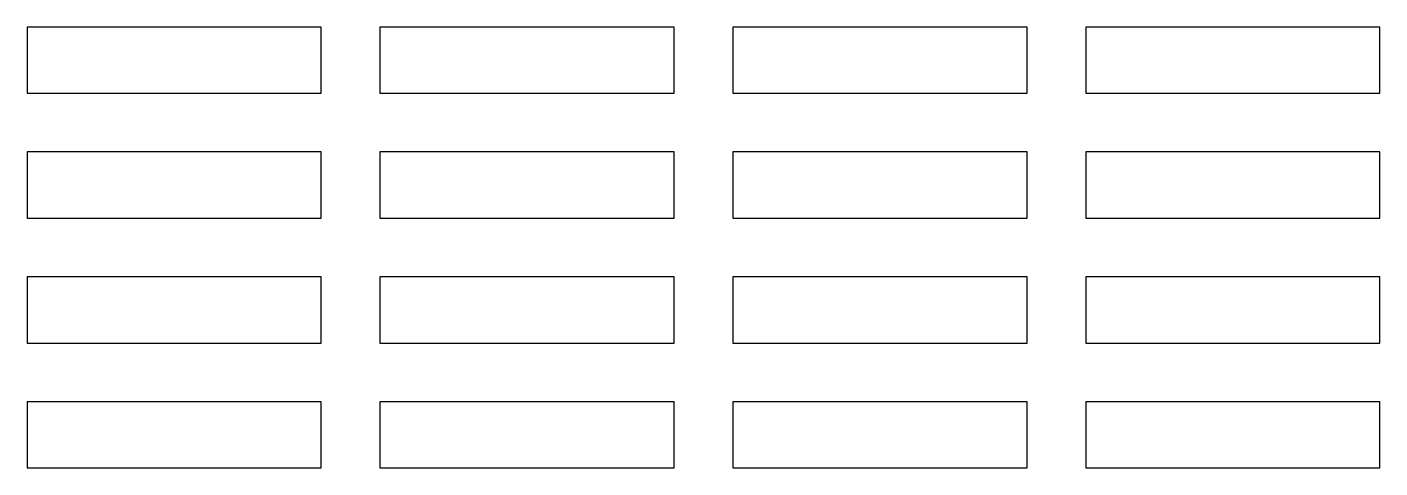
# Model space of a CAD drawing. Header units: millimetres. Extents: x 0 to 92, y 0 to 30.
import ezdxf

# ---------------------------------------------------------------- set-up
doc = ezdxf.new("R2010")
doc.units = ezdxf.units.MM

msp = doc.modelspace()

# ---------------------------------------------------------------- linework, layer by layer
at = {"layer": 'CUT'}
for points in [[(20, 25.5), (20, 30), (0, 30), (0, 25.5)], [(44, 25.5), (44, 30), (24, 30), (24, 25.5)], [(68, 25.5), (68, 30), (48, 30), (48, 25.5)], [(92, 25.5), (92, 30), (72, 30), (72, 25.5)], [(20, 17), (20, 21.5), (0, 21.5), (0, 17)], [(44, 17), (44, 21.5), (24, 21.5), (24, 17)], [(68, 17), (68, 21.5), (48, 21.5), (48, 17)], [(92, 17), (92, 21.5), (72, 21.5), (72, 17)], [(20, 8.5), (20, 13), (0, 13), (0, 8.5)], [(44, 8.5), (44, 13), (24, 13), (24, 8.5)], [(68, 8.5), (68, 13), (48, 13), (48, 8.5)], [(92, 8.5), (92, 13), (72, 13), (72, 8.5)], [(20, 0), (20, 4.5), (0, 4.5), (0, 0)], [(44, 0), (44, 4.5), (24, 4.5), (24, 0)], [(68, 0), (68, 4.5), (48, 4.5), (48, 0)], [(92, 0), (92, 4.5), (72, 4.5), (72, 0)]]:
    msp.add_lwpolyline(points, close=True, dxfattribs=at)

doc.saveas('drawing.dxf')
